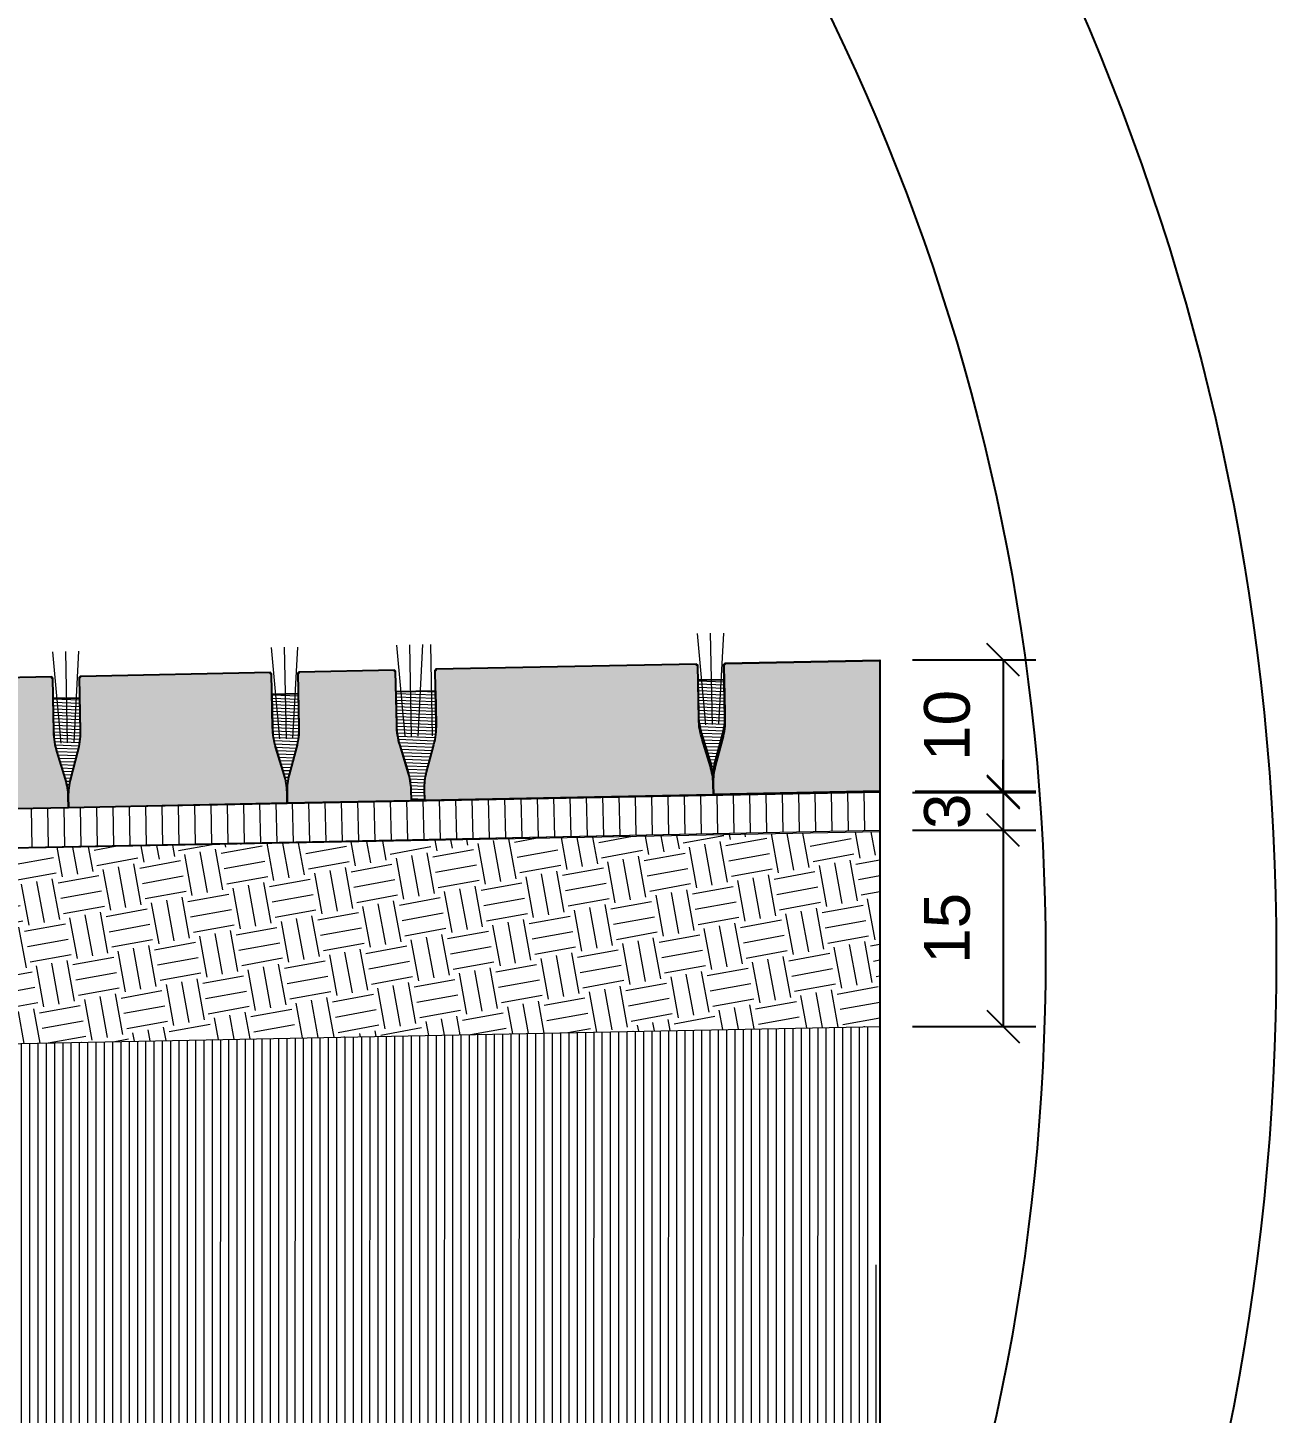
# Model space of a CAD drawing. Header units: metres. Extents: x -325 to 301, y -147 to 149.
# Drawn here: x 68.999 to 69.955, y 74.22 to 75.28 of the extents above; entities that cross this region are included whole.
import ezdxf

# ---------------------------------------------------------------- set-up
doc = ezdxf.new("R2010")
doc.units = ezdxf.units.M
doc.layers.get('Defpoints').update_dxf_attribs({"lineweight": 13})
doc.layers.add('-aux', color=50, linetype='Continuous', plot=False)
doc.layers.add('-AUX-QAD', color=5, linetype='Continuous', plot=False)
doc.layers.add('0-TX-1_25', color=7, linetype='Continuous', true_color=0x3f4f7f)
for name, color, linetype, lineweight, true_color in [('03-TR-Paviment_05_Open Joint Precast Pavements', 7, 'Continuous', 5, 0xb3b3b3), ('3- TR terra vegetal', 7, 'Continuous', 0, 0xbea68e), ('3-TR sorra granitica', 7, 'Continuous', 0, 0xf2dac9)]:
    doc.layers.add(name, color=color, linetype=linetype, lineweight=lineweight, true_color=true_color)
for name, color, linetype, lineweight in [('1-CM', 7, 'Continuous', 0), ('1-L-GESPA', 64, 'Continuous', 0), ('3-TR Seleccionat', 44, 'Continuous', 0), ('3-TR Tot-u', 37, 'Continuous', 0)]:
    doc.layers.add(name, color=color, linetype=linetype, lineweight=lineweight)
doc.layers.add('1-L- kodolé', color=7, linetype='Continuous')
doc.layers.add('1-SECCIÓ', color=1, linetype='Continuous')
doc.styles.get("Standard").update_dxf_attribs({"font": 'arial.ttf'})
doc.dimstyles.new('ISO-25', dxfattribs={"dimtxt": 0.1, "dimasz": 0.1, "dimexe": 0.1, "dimexo": 0.1, "dimgap": 0.1, "dimtad": 1, "dimdec": 0, "dimlfac": 100, "dimzin": 9, "dimtxsty": 'Standard', "dimblk": 'OBLIQUE', "dimcen": 0.1, "dimadec": 0, "dimazin": 0, "dimtfac": 1, "dimtdec": 0, "dimtmove": 0, "dimatfit": 3, "dimldrblk": 'OBLIQUE', "dimfxl": 1, "dimarcsym": 0})

# ---------------------------------------------------------------- blocks, each defined once
blk = doc.blocks.new('_Oblique')
at = {"color": 0, "lineweight": -2}
blk.add_line((-0.499999999995058, -0.4999999998130015), (0.500000000028669, 0.500000000163238), dxfattribs=at)
blk = doc.blocks.new('*D648')
at = {"layer": '0-TX-1_25', "color": 0, "lineweight": -2, "transparency": 16777216}
for p, q in [((69.67627183217635, 74.79642214457216), (69.7706533727889, 74.79642214457216)), ((69.7456533727889, 74.79642214457216), (69.7456533727889, 74.69606620055642)), ((69.67827985312454, 74.69606620055642), (69.7706533727889, 74.69606620055642))]:
    blk.add_line(p, q, dxfattribs=at)
at = {"layer": 'Defpoints', "color": 0, "transparency": 16777216}
for p in [(69.65127183217635, 74.79642214457216), (69.65327985312453, 74.69606620055642), (69.7456533727889, 74.69606620055642)]:
    blk.add_point(p, dxfattribs=at)
at = {"layer": '0-TX-1_25', "color": 0, "lineweight": -2, "transparency": 16777216, "xscale": 0.025, "yscale": 0.025, "zscale": 0.025}
for p, rotation in [((69.7456533727889, 74.79642214457216), 90), ((69.7456533727889, 74.69606620055642), 270)]:
    blk.add_blockref('_Oblique', p, dxfattribs=dict(at, rotation=rotation))
at = {"layer": '0-TX-1_25', "color": 0, "transparency": 16777216, "insert": (69.70278331821864, 74.74624417256426), "char_height": 0.035, "attachment_point": 5, "rotation": 90}
blk.add_mtext('10', dxfattribs=at)
blk = doc.blocks.new('*D649')
at = {"layer": '0-TX-1_25', "color": 0, "lineweight": -2, "transparency": 16777216}
for p, q in [((69.74565337278807, 74.69507693948506), (69.74565337278807, 74.72007693948507)), ((69.67627183217635, 74.69507693948506), (69.77065337278808, 74.69507693948506)), ((69.74565337278807, 74.69507693948506), (69.74565337278807, 74.6660202183594)), ((69.67627183217635, 74.6660202183594), (69.77065337278808, 74.6660202183594)), ((69.74565337278807, 74.6660202183594), (69.74565337278807, 74.6410202183594))]:
    blk.add_line(p, q, dxfattribs=at)
at = {"layer": 'Defpoints', "color": 0, "transparency": 16777216}
for p in [(69.65127183217635, 74.69507693948506), (69.65127183217635, 74.6660202183594), (69.74565337278807, 74.6660202183594)]:
    blk.add_point(p, dxfattribs=at)
at = {"layer": '0-TX-1_25', "color": 0, "lineweight": -2, "transparency": 16777216, "xscale": 0.025, "yscale": 0.025, "zscale": 0.025}
for p, rotation in [((69.74565337278807, 74.69507693948506), 270), ((69.74565337278807, 74.6660202183594), 90)]:
    blk.add_blockref('_Oblique', p, dxfattribs=dict(at, rotation=rotation))
at = {"layer": '0-TX-1_25', "color": 0, "transparency": 16777216, "insert": (69.70277138097362, 74.68054857892221), "char_height": 0.035, "attachment_point": 5, "rotation": 90}
blk.add_mtext('3', dxfattribs=at)
blk = doc.blocks.new('*D650')
at = {"layer": '0-TX-1_25', "color": 0, "lineweight": -2, "transparency": 16777216}
for p, q in [((69.67627183217635, 74.6660202183594), (69.77065337278896, 74.6660202183594)), ((69.74565337278895, 74.6660202183594), (69.74565337278895, 74.5159801882431)), ((69.67627183217635, 74.5159801882431), (69.77065337278896, 74.5159801882431))]:
    blk.add_line(p, q, dxfattribs=at)
at = {"layer": 'Defpoints', "color": 0, "transparency": 16777216}
for p in [(69.65127183217635, 74.6660202183594), (69.65127183217635, 74.5159801882431), (69.74565337278895, 74.5159801882431)]:
    blk.add_point(p, dxfattribs=at)
at = {"layer": '0-TX-1_25', "color": 0, "lineweight": -2, "transparency": 16777216, "xscale": 0.025, "yscale": 0.025, "zscale": 0.025}
for p, rotation in [((69.74565337278895, 74.6660202183594), 90), ((69.74565337278895, 74.5159801882431), 270)]:
    blk.add_blockref('_Oblique', p, dxfattribs=dict(at, rotation=rotation))
at = {"layer": '0-TX-1_25', "color": 0, "transparency": 16777216, "insert": (69.70278331821869, 74.59100020330123), "char_height": 0.035, "attachment_point": 5, "rotation": 90}
blk.add_mtext('15', dxfattribs=at)

msp = doc.modelspace()

# ---------------------------------------------------------------- hatches: boundary and pattern name
at = {"layer": '03-TR-Paviment_05_Open Joint Precast Pavements'}
h = msp.add_hatch(color=256, dxfattribs=at)
h.dxf.hatch_style = 1
h.paths.add_polyline_path([(69.65127183217632, 74.6960258780452), (69.65127183217632, 74.79604589546123), (69.53262215744138, 74.79367183428705), (69.53263904365426, 74.79282792600564), (69.53267008164049, 74.74308036435743), (69.52523626736834, 74.71504901183393, 0.1128067245031998), (69.52449074048765, 74.6934891168378)])
h = msp.add_hatch(color=256, dxfattribs=at)
h.dxf.hatch_style = 1
edge = h.paths.add_edge_path()
edge.add_line((69.19765763075846, 74.68694968834708), (69.19749367390486, 74.69514382702224))
edge.add_arc((69.14908580387642, 74.69417523821109), 0.04841755926289092, 1.146273253480306, 17.14529237987066)
edge.add_line((69.19535170021598, 74.70844853078401), (69.18899135188713, 74.72906515304045))
edge.add_arc((69.24359645274984, 74.74591114136916), 0.05714459172133844, 181.1462767567304, 197.1452958830143, ccw=False)
edge.add_line((69.18646329677081, 74.74476796558461), (69.18564058603306, 74.78588500986405))
edge.add_line((69.18564058603306, 74.78588500986405), (69.1848435404212, 74.78586906225708))
edge.add_line((69.1848435404212, 74.78586906225708), (69.18482665470185, 74.78671296915111))
edge.add_line((69.18482665470185, 74.78671296915111), (69.03902996602659, 74.78379572696974))
edge.add_line((69.03902996602659, 74.78379572696974), (69.03904685273298, 74.78295181730094))
edge.add_line((69.03904685273298, 74.78295181730094), (69.0382498065717, 74.78293587387476))
edge.add_line((69.0382498065717, 74.78293587387476), (69.03907251737465, 74.74181882633637))
edge.add_arc((68.9819393644575, 74.74067565152258), 0.05714458864064792, -14.852743281270193, 1.1462758450140882, ccw=False)
edge.add_line((69.03717462838537, 74.72602745607989), (69.03164407703562, 74.70517290434714))
edge.add_arc((69.0784438947514, 74.69276175975435), 0.04841755310146644, 165.1472573265867, 181.1462764529801)
edge.add_line((69.03003603093724, 74.69179316836328), (69.03019998682242, 74.68359903153178))
edge.add_line((69.03019998682242, 74.68359903153178), (69.19765763075846, 74.68694968834708))
h = msp.add_hatch(color=256, dxfattribs=at)
h.dxf.hatch_style = 1
edge = h.paths.add_edge_path()
edge.add_line((69.29260171230217, 74.68884941548247), (69.29243775590484, 74.69704355463249))
edge.add_arc((69.2440298834167, 74.69607495937657), 0.04841756185102603, 1.146280820251723, 17.14529994664089)
edge.add_line((69.29029578034438, 74.71034825882258), (69.28393543249041, 74.73096488062276))
edge.add_arc((69.33854053031554, 74.74781086676788), 0.0571445881750281, 181.1462755624887, 197.1452946887714, ccw=False)
edge.add_line((69.28140737785829, 74.74666769224513), (69.2805846671019, 74.78778473745567))
edge.add_line((69.2805846671019, 74.78778473745567), (69.2797876214714, 74.78776879077985))
edge.add_line((69.2797876214714, 74.78776879077985), (69.27977073623626, 74.78861269675205))
edge.add_line((69.27977073623626, 74.78861269675205), (69.20648761011168, 74.78714637633597))
edge.add_line((69.20648761011168, 74.78714637633597), (69.20650449585898, 74.78630246804524))
edge.add_line((69.20650449585898, 74.78630246804524), (69.20570744973494, 74.7862865227568))
edge.add_line((69.20570744973494, 74.7862865227568), (69.20653015956952, 74.74516947706203))
edge.add_arc((69.14939700222881, 74.744026298147), 0.05714459314537697, -14.852739258730708, 1.1462798675527779, ccw=False)
edge.add_line((69.2046322715393, 74.72937810542747), (69.19910171970537, 74.70852355461655))
edge.add_arc((69.24590154114267, 74.69611241294668), 0.048417555949399, 165.1472617987887, 181.1462809251734)
edge.add_line((69.19749367455675, 74.69514381772018), (69.19765763091682, 74.68694968043243))
edge.add_line((69.19765763091682, 74.68694968043243), (69.29260171230217, 74.68884941548247))
h = msp.add_hatch(color=256, dxfattribs=at)
h.dxf.hatch_style = 1
edge = h.paths.add_edge_path()
edge.add_line((69.52379217610613, 74.69347529194157), (69.52362822111482, 74.70166943065396))
edge.add_arc((69.47522035234817, 74.70070083832093), 0.04841755807180265, 1.146277450208621, 17.14529657659856)
edge.add_line((69.52148624650411, 74.71497413393155), (69.51512589770968, 74.73559075617867))
edge.add_arc((69.56973099883841, 74.75243674285552), 0.05714459148856976, 181.1462750954798, 197.1452942217637, ccw=False)
edge.add_line((69.51259784305896, 74.75129356873217), (69.51177513278677, 74.79241061302089))
edge.add_line((69.51177513278677, 74.79241061302089), (69.51097808670931, 74.79239466540463))
edge.add_line((69.51097808670931, 74.79239466540463), (69.51096120096203, 74.79323857369535))
edge.add_line((69.51096120096203, 74.79323857369535), (69.31142968980733, 74.78924615139115))
edge.add_line((69.31142968980733, 74.78924615139115), (69.31144657603883, 74.7884022421786))
edge.add_line((69.31144657603883, 74.7884022421786), (69.31064953037108, 74.78838629736505))
edge.add_line((69.31064953037108, 74.78838629736505), (69.31147223974938, 74.74726925119542))
edge.add_arc((69.25433908597815, 74.74612607116042), 0.05714458959901388, -14.852738064421885, 1.1462810618593835, ccw=False)
edge.add_line((69.3095743521661, 74.7314778805013), (69.30404379987591, 74.7106233292155))
edge.add_arc((69.35084361632991, 74.69821218814458), 0.04841755097906123, 165.1472609722629, 181.1462800986517)
edge.add_line((69.30243575469936, 74.69724359371583), (69.30259971061247, 74.68904945548763))
edge.add_line((69.30259971061247, 74.68904945548763), (69.52379217610613, 74.69347529194157))
h = msp.add_hatch(color=256, dxfattribs=at)
h.dxf.hatch_style = 1
edge = h.paths.add_edge_path()
edge.add_line((69.03019998682242, 74.68359903153178), (69.03003603184044, 74.69179316977862))
edge.add_arc((68.98162815789082, 74.6908245763834), 0.04841756327498297, 1.146278584204274, 17.14529771059357)
edge.add_line((69.02789405673622, 74.7050978744436), (69.02153370794178, 74.7257144966907))
edge.add_arc((69.07613880411516, 74.74256048256981), 0.05714458651826031, 181.1462757958576, 197.1452949221402, ccw=False)
edge.add_line((69.019005653319, 74.7414173078475), (69.01818294258123, 74.78253435212692))
edge.add_line((69.01818294258123, 74.78253435212692), (69.01738589696005, 74.78251840498551))
edge.add_line((69.01738589696005, 74.78251840498551), (69.01736901217183, 74.78336231189817))
edge.add_line((69.01736901217183, 74.78336231189817), (68.94408588558169, 74.78189599147277))
edge.add_line((68.94408588558169, 74.78189599147277), (68.94410277134762, 74.78105208225091))
edge.add_line((68.94410277134762, 74.78105208225091), (68.94330572472077, 74.78103613881542))
edge.add_line((68.94330572472077, 74.78103613881542), (68.9441284359893, 74.73991909128634))
edge.add_arc((68.88699528360394, 74.73877591316906), 0.05714458817505608, -14.852739959040889, 1.146279167241687, ccw=False)
edge.add_line((68.94223054793113, 74.72412772104848), (68.93669999610651, 74.70327316977199))
edge.add_arc((68.98349981216123, 74.69086202537886), 0.0484175514447214, 165.1472570511002, 181.1462761774888)
edge.add_line((68.93509194999882, 74.68989343425369), (68.93525590730866, 74.68169929605344))
edge.add_line((68.93525590730866, 74.68169929605344), (69.03019998682242, 74.68359903153178))
at = {"layer": '3- TR terra vegetal'}
h = msp.add_hatch(dxfattribs=at)
h.set_pattern_fill('_USER', color=256, scale=0.002499999999999998, angle=-37.80878306693644, style=0, pattern_type=0)
h.set_pattern_definition([(357.8376891699264, (79.73574994128226, 68.18507026598962), (9.432621393951708e-05, 0.002498219879306828), [])])
edge = h.paths.add_edge_path()
edge.add_line((69.5237073687902, 74.69771901207632), (69.52354980419996, 74.70591327569448))
edge.add_arc((69.4751412001008, 74.70498245351047), 0.04841755240373071, 1.101572998857507, 17.10059212497236)
edge.add_line((69.5214182113497, 74.71921964461815), (69.51507394991489, 74.73984122591318))
edge.add_arc((69.5696921749327, 74.75664460859615), 0.05714459006490254, 181.1015775938957, 197.1005967201127, ccw=False)
edge.add_line((69.51255814615057, 74.75554600547929), (69.51206670592778, 74.78110389482028))
edge.add_line((69.51206670592778, 74.78110389482028), (69.53213387624459, 74.78148975518032))
edge.add_line((69.53213387624459, 74.78148975518032), (69.5326253145782, 74.75593186720023))
edge.add_arc((69.47549128277153, 74.75483326115483), 0.05714459314518257, -14.897438654965185, 1.1015804713450166, ccw=False)
edge.add_line((69.53071510746234, 74.7401419810116), (69.52516828713554, 74.71929175120677))
edge.add_arc((69.57195839993224, 74.70684410210572), 0.04841754458531231, 165.1025585133874, 181.1015776396034)
edge.add_line((69.52354980372544, 74.7059132761511), (69.52370736833359, 74.69771901160178))
h = msp.add_hatch(dxfattribs=at)
h.set_pattern_fill('_USER', color=256, scale=0.002499999999999998, angle=-37.80878306693644, style=0, pattern_type=0)
h.set_pattern_definition([(357.8376891699264, (79.24223972853635, 68.17109708887382), (9.432621393951708e-05, 0.002498219879306828), [])])
edge = h.paths.add_edge_path()
edge.add_line((69.03019715604428, 74.68374583496052), (69.03003959145404, 74.69194009857868))
edge.add_arc((68.98163098735488, 74.69100927639467), 0.04841755240373071, 1.101572998857507, 17.10059212497236)
edge.add_line((69.02790799860378, 74.70524646750235), (69.02156373716898, 74.72586804879738))
edge.add_arc((69.07618196218678, 74.74267143148035), 0.05714459006490254, 181.1015775938957, 197.1005967201127, ccw=False)
edge.add_line((69.01904793340465, 74.74157282836349), (69.01855649318186, 74.76713071770448))
edge.add_line((69.01855649318186, 74.76713071770448), (69.03862366349867, 74.76751657806452))
edge.add_line((69.03862366349867, 74.76751657806452), (69.03911510183228, 74.74195869008443))
edge.add_arc((68.98198107002561, 74.74086008403903), 0.05714459314518257, -14.897438654965185, 1.1015804713450166, ccw=False)
edge.add_line((69.03720489471642, 74.7261688038958), (69.03165807438963, 74.70531857409097))
edge.add_arc((69.07844818718632, 74.69287092498992), 0.04841754458531231, 165.1025585133874, 181.1015776396034)
edge.add_line((69.03003959097953, 74.69194009903529), (69.03019715558767, 74.68374583448598))
h = msp.add_hatch(dxfattribs=at)
h.set_pattern_fill('_USER', color=256, scale=0.002499999999999998, angle=-37.80878306693644, style=0, pattern_type=0)
h.set_pattern_definition([(357.8376891699264, (79.40970037962875, 68.17429745537936), (9.432621393951708e-05, 0.002498219879306828), [])])
edge = h.paths.add_edge_path()
edge.add_line((69.19765780713668, 74.68694620146606), (69.19750024254644, 74.69514046508422))
edge.add_arc((69.14909163844727, 74.6942096429002), 0.04841755240373071, 1.101572998857507, 17.10059212497236)
edge.add_line((69.19536864969618, 74.70844683400789), (69.18902438826137, 74.72906841530292))
edge.add_arc((69.24364261327918, 74.74587179798588), 0.05714459006490254, 181.1015775938957, 197.1005967201127, ccw=False)
edge.add_line((69.18650858449705, 74.74477319486903), (69.18601714427426, 74.77033108421001))
edge.add_line((69.18601714427426, 74.77033108421001), (69.20608431459107, 74.77071694457005))
edge.add_line((69.20608431459107, 74.77071694457005), (69.20657575292468, 74.74515905658997))
edge.add_arc((69.14944172111801, 74.74406045054457), 0.05714459314518257, -14.897438654965185, 1.1015804713450166, ccw=False)
edge.add_line((69.20466554580882, 74.72936917040134), (69.19911872548202, 74.7085189405965))
edge.add_arc((69.24590883827872, 74.69607129149546), 0.04841754458531231, 165.1025585133874, 181.1015776396034)
edge.add_line((69.19750024207192, 74.69514046554083), (69.19765780668007, 74.68694620099151))
h = msp.add_hatch(dxfattribs=at)
h.set_pattern_fill('_USER', color=256, scale=0.002499999999999998, angle=-37.80408171278118, style=0, pattern_type=0)
h.set_pattern_definition([(357.8423905240816, (79.35771488074543, 68.17419100250342), (9.412122441514263e-05, 0.002498227610750185), [])])
edge = h.paths.add_edge_path()
edge.add_line((69.3025997583655, 74.68904247904716), (69.29260162348938, 74.68884940936562))
edge.add_line((69.29260162348938, 74.68884940936562), (69.29244338700117, 74.69704365957081))
edge.add_arc((69.24403485884024, 74.69610886028224), 0.04841755310233928, 1.106280234634325, 17.10529936074549)
edge.add_line((69.29031070091914, 74.71034985351679), (69.28396474692767, 74.73097091555738))
edge.add_arc((69.33858159020048, 74.74777877600012), 0.05714458628557381, 181.1062760926893, 197.1052952189114, ccw=False)
edge.add_line((69.28144765547923, 74.74667548772538), (69.28095411735892, 74.77223332825736))
edge.add_line((69.28095411735892, 74.77223332825736), (69.31101939033032, 74.77281390627918))
edge.add_line((69.31101939033032, 74.77281390627918), (69.31151292797607, 74.74725606620383))
edge.add_arc((69.2543789892812, 74.74615277591352), 0.05714459029737151, -14.892741090006382, 1.10627803630598, ccw=False)
edge.add_line((69.30960401554256, 74.73146602424116), (69.3040589074782, 74.71061533939405))
edge.add_arc((69.35085004607932, 74.6981715257315), 0.04841755002122565, 165.1072567727975, 181.1062758990104)
edge.add_line((69.30244152092818, 74.69723673016553), (69.3025997583655, 74.68904247904716))
edge.add_line((69.3025997583655, 74.68904247904716), (69.29260162348938, 74.68884940936562))
at = {"layer": '3-TR Seleccionat'}
h = msp.add_hatch(dxfattribs=at)
h.set_pattern_fill('ANSI31', color=256, scale=0.002, angle=225, style=0)
h.set_pattern_definition([(270, (441144.3122524929, -650762.1963149854), (-0.00635, -1.734723475976807e-18), [])])
h.paths.add_polyline_path([(66.77126353608502, 73.80089109693135), (69.65128148649208, 73.80089109693135), (69.64729709449479, 74.51591160538051), (67.98381335999352, 74.48276254746567), (67.9309457153988, 74.28287826444087), (66.77104389136232, 74.28269663085862)])
at = {"layer": '3-TR sorra granitica'}
h = msp.add_hatch(dxfattribs=at)
h.set_pattern_fill('LINE', color=256, scale=0.09999999999999998, angle=55.49980514896591, style=0)
h.set_pattern_definition([(91.14627738771378, (89.58269342022236, 283.2921464743939), (-0.01249749850454911, -0.0002500622498354824), [])])
h.paths.add_polyline_path([(68.34342161905019, 74.66985380297099), (68.3551396217445, 74.64008593732623), (69.65127183217632, 74.66602021835938), (69.65127183217632, 74.69602602208796)])
at = {"layer": '3-TR Tot-u'}
h = msp.add_hatch(dxfattribs=at)
h.set_pattern_fill('EARTH', color=256, scale=0.005, angle=-79.67847873881027)
h.set_pattern_definition([(280.3215212611898, (0, 0), (0.03692491896528265, -0.02554751180462218), [0.03175, -0.03175]), (280.3215212611898, (0.01171358076935716, 0.002133263842623838), (0.03692491896528265, -0.02554751180462218), [0.03175, -0.03175]), (280.3215212611898, (0.02342716153871431, 0.004266527685247676), (0.03692491896528265, -0.02554751180462218), [0.03175, -0.03175]), (10.32152126118974, (0.02804277640937465, 0.001073088709669904), (0.02554751180462218, 0.03692491896528265), [0.03175, -0.03175]), (10.32152126118974, (0.03017604025199849, -0.01064049205968725), (0.02554751180462218, 0.03692491896528265), [0.03175, -0.03175]), (10.32152126118974, (0.03230930409462232, -0.02235407282904441), (0.02554751180462218, 0.03692491896528265), [0.03175, -0.03175])])
h.paths.add_polyline_path([(69.65127183217632, 74.66508294187273), (68.347975865153, 74.64011874366498), (68.387404997052, 74.49087273155195), (69.65127183217632, 74.51599059861772)])

# ---------------------------------------------------------------- linework, layer by layer
at = {"layer": '-aux'}
for points in [[(69.52370736833359, 74.69771901160178), (69.5237073687902, 74.69771901207632), (69.52354980419996, 74.70591327569448, 0.06992251114754273), (69.5214182113497, 74.71921964461815), (69.51507394991489, 74.73984122591318, -0.06992251114800961), (69.51255814615057, 74.75554600547929), (69.51206670592778, 74.78110389482028), (69.53213387624459, 74.78148975518032), (69.5326253145782, 74.75593186720023, -0.0699225111484148), (69.53071510746234, 74.7401419810116), (69.52516828713554, 74.71929175120677, 0.06992251114798485), (69.52354980372544, 74.7059132761511), (69.52370736833359, 74.69771901160178), (69.5237073687902, 74.69771901207632)], [(69.03019715558767, 74.68374583448598), (69.03019715604428, 74.68374583496052), (69.03003959145404, 74.69194009857868, 0.06992251114754273), (69.02790799860378, 74.70524646750235), (69.02156373716898, 74.72586804879738, -0.06992251114800961), (69.01904793340465, 74.74157282836349), (69.01855649318186, 74.76713071770448), (69.03862366349867, 74.76751657806452), (69.03911510183228, 74.74195869008443, -0.0699225111484148), (69.03720489471642, 74.7261688038958), (69.03165807438963, 74.70531857409097, 0.06992251114798485), (69.03003959097953, 74.69194009903529), (69.03019715558767, 74.68374583448598), (69.03019715604428, 74.68374583496052)], [(69.19765780668007, 74.68694620099151), (69.19765780713668, 74.68694620146606), (69.19750024254644, 74.69514046508422, 0.06992251114754273), (69.19536864969618, 74.70844683400789), (69.18902438826137, 74.72906841530292, -0.06992251114800961), (69.18650858449705, 74.74477319486903), (69.18601714427426, 74.77033108421001), (69.20608431459107, 74.77071694457005), (69.20657575292468, 74.74515905658997, -0.0699225111484148), (69.20466554580882, 74.72936917040134), (69.19911872548202, 74.7085189405965, 0.06992251114798485), (69.19750024207192, 74.69514046554083), (69.19765780668007, 74.68694620099151), (69.19765780713668, 74.68694620146606)], [(69.3025997583655, 74.68904247904716), (69.29260162348938, 74.68884940936562), (69.29244338700117, 74.69704365957081, 0.06992251114754273), (69.29031070091914, 74.71034985351679), (69.28396474692767, 74.73097091555738, -0.06992251114800961), (69.28144765547923, 74.74667548772538), (69.28095411735892, 74.77223332825736), (69.31101939033032, 74.77281390627918), (69.31151292797607, 74.74725606620383, -0.0699225111484148), (69.30960401554256, 74.73146602424116), (69.3040589074782, 74.71061533939405, 0.06992251114798485), (69.30244152092818, 74.69723673016553), (69.3025997583655, 74.68904247904716), (69.29260162348938, 74.68884940936562)]]:
    msp.add_lwpolyline(points, format="xyb", dxfattribs=at)
at = {"layer": '-AUX-QAD'}
for centre, radius in [((68.13375237947446, 76.96502982953834), 1.820887697150468), ((68.13375237947446, 74.57011855805584), 1.820887697150468), ((68.13375237947446, 74.57011855805584), 1.644287805263133)]:
    msp.add_circle(centre, radius, dxfattribs=at)
at = {"layer": '1-CM'}
msp.add_line((68.3551396074656, 74.64008597359971), (69.65127183217632, 74.66602021835938), dxfattribs=at)
for points in [[(68.34797586515299, 74.64011874366498), (69.65127183217632, 74.66508294187273), (69.65127183217632, 74.69507693948503), (68.34342138878273, 74.6698537983629), (68.33843025873608, 74.6825470722989), (68.33842500536483, 74.68254696653686)], [(68.34797586515299, 74.64011874366498), (69.65127183217632, 74.66602021835938)], [(68.387404997052, 74.49087273155195), (69.65127183217632, 74.51599059861772)]]:
    msp.add_lwpolyline(points, dxfattribs=at)
at = {"layer": '1-L- kodolé'}
for points in [[(69.65127183217632, 74.7960460374132), (69.53262215500311, 74.79367197945555), (69.53263904170947, 74.79282806978675), (69.53184199462638, 74.79281212587638), (69.53266470681673, 74.7516950788315, -0.0699225111482901), (69.53076681874924, 74.73590370905922), (69.5252362664684, 74.71504915730783, 0.06992251114875708), (69.5236282212918, 74.70166942180818), (69.52379217721426, 74.6934752831144), (69.65127183217632, 74.69602602208796)], [(69.65127183217632, 74.6960258780452), (69.52379217776235, 74.69347513930535), (69.52362822137432, 74.70166927798981, -0.06992251114875708), (69.52523626793827, 74.71504901398298), (69.53076681936253, 74.7359035619912, 0.0699225111482901), (69.53266470692718, 74.75169493361643), (69.53184199573317, 74.79281197742097), (69.53263904365426, 74.79282792600564), (69.53262215744138, 74.79367183428705), (69.65127183217632, 74.79604589546123)]]:
    msp.add_lwpolyline(points, format="xyb", dxfattribs=at)
for points in [[(69.19765763075846, 74.68694968834708), (69.19749367390486, 74.69514382702224, 0.06992251114875708), (69.19535170021598, 74.70844853078401), (69.18899135188713, 74.72906515304045, -0.0699225111482901), (69.18646329677081, 74.74476796558461), (69.18564058603306, 74.78588500986405), (69.1848435404212, 74.78586906225708), (69.18482665470185, 74.78671296915111), (69.03902996602659, 74.78379572696974), (69.03904685273298, 74.78295181730094), (69.0382498065717, 74.78293587387476), (69.03907251737465, 74.74181882633637, -0.0699225111482901), (69.03717462838537, 74.72602745607989), (69.03164407703562, 74.70517290434714, 0.06992251114875708), (69.03003603093724, 74.69179316836328), (69.03019998682242, 74.68359903153178)], [(69.29260171230217, 74.68884941548247), (69.29243775590484, 74.69704355463249, 0.06992251114875708), (69.29029578034438, 74.71034825882258), (69.28393543249041, 74.73096488062276, -0.0699225111482901), (69.28140737785829, 74.74666769224513), (69.2805846671019, 74.78778473745567), (69.2797876214714, 74.78776879077985), (69.27977073623626, 74.78861269675205), (69.20648761011168, 74.78714637633597), (69.20650449585898, 74.78630246804524), (69.20570744973494, 74.7862865227568), (69.20653015956952, 74.74516947706203, -0.0699225111482901), (69.2046322715393, 74.72937810542747), (69.19910171970537, 74.70852355461655, 0.06992251114875708), (69.19749367455675, 74.69514381772018), (69.19765763091682, 74.68694968043243)], [(69.52379217610613, 74.69347529194157), (69.52362822111482, 74.70166943065396, 0.06992251114875708), (69.52148624650411, 74.71497413393155), (69.51512589770968, 74.73559075617867, -0.0699225111482901), (69.51259784305896, 74.75129356873217), (69.51177513278677, 74.79241061302089), (69.51097808670931, 74.79239466540463), (69.51096120096203, 74.79323857369535), (69.31142968980733, 74.78924615139115), (69.31144657603883, 74.7884022421786), (69.31064953037108, 74.78838629736505), (69.31147223974938, 74.74726925119542, -0.0699225111482901), (69.3095743521661, 74.7314778805013), (69.30404379987591, 74.7106233292155, 0.06992251114875708), (69.30243575469936, 74.69724359371583), (69.30259971061247, 74.68904945548763)], [(69.03019998682242, 74.68359903153178), (69.03003603184044, 74.69179316977862, 0.06992251114875708), (69.02789405673622, 74.7050978744436), (69.02153370794178, 74.7257144966907, -0.0699225111482901), (69.019005653319, 74.7414173078475), (69.01818294258123, 74.78253435212692), (69.01738589696005, 74.78251840498551), (69.01736901217183, 74.78336231189817), (68.94408588558169, 74.78189599147277), (68.94410277134762, 74.78105208225091), (68.94330572472077, 74.78103613881542), (68.9441284359893, 74.73991909128634, -0.0699225111482901), (68.94223054793113, 74.72412772104848), (68.93669999610651, 74.70327316977199, 0.06992251114875708), (68.93509194999882, 74.68989343425369), (68.93525590730866, 74.68169929605344)]]:
    msp.add_lwpolyline(points, format="xyb", close=True, dxfattribs=at)
at = {"layer": '1-L-GESPA'}
for points in [[(69.52141734903589, 74.81681384697487), (69.52276159843916, 74.74690491396827)], [(69.5314155015291, 74.81700609909699), (69.52776067521847, 74.74700103654648)], [(69.20536593987558, 74.80623328848672), (69.20171111356495, 74.73622822593622)], [(69.28122747874619, 74.80780790227519), (69.2875765323503, 74.73799561535323)], [(69.2912256140789, 74.80800097243129), (69.29257560026743, 74.73809214950464)], [(69.30122374936668, 74.80819404491528), (69.29757466820254, 74.73818868272491)], [(69.307222631972, 74.80830988657037), (69.30857261719345, 74.73840106548803)], [(69.51141919788567, 74.81662159767306), (69.51776252307448, 74.74680879048579)], [(69.01790898513975, 74.80264842055726), (69.02425231032856, 74.73283561336999)], [(69.02790713628997, 74.80284066985907), (69.02925138569324, 74.73293173685246)], [(69.03790528878318, 74.80303292198118), (69.03425046247256, 74.73302785943068)], [(69.18536963623215, 74.8058487870628), (69.19171296142096, 74.73603597987552)], [(69.19536778738237, 74.8060410363646), (69.19671203678564, 74.736132103358)]]:
    msp.add_lwpolyline(points, dxfattribs=at)
at = {"layer": '1-SECCIÓ'}
msp.add_line((69.65127183217632, 74.79642214457213), (69.65127183217632, 73.80089109693135), dxfattribs=at)

# ---------------------------------------------------------------- dimensions: what is measured, and where the dimension line sits
at = {"layer": '0-TX-1_25'}
for base, p1, p2, picture, middle in [((69.7456533727889, 74.69606620055642), (69.65127183217632, 74.79642214457213), (69.6532798531245, 74.69606620055639), '*D648', (69.70278331821864, 74.74624417256426)), ((69.74565337278895, 74.5159801882431), (69.65127183217632, 74.66602021835938), (69.65127183217632, 74.51598018824308), '*D650', (69.70278331821869, 74.59100020330123))]:
    dim = msp.add_linear_dim(base=base, p1=p1, p2=p2, angle=90, dimstyle='ISO-25', override={"dimtxt": 0.035, "dimasz": 0.025, "dimexe": 0.025, "dimexo": 0.025, "dimgap": 0.025, "dimblk1": 'Oblique', "dimblk2": 'Oblique', "dimsah": 1, "dimfxl": 0.1, "dimfxlon": 1, "dimarcsym": 1}, dxfattribs=at)
    dim.commit()
    dim.dimension.update_dxf_attribs({"geometry": picture, "text_midpoint": middle})
dim = msp.add_linear_dim(base=(69.74565337278807, 74.6660202183594), p1=(69.65127183217632, 74.69507693948503), p2=(69.65127183217632, 74.66602021835938), angle=90, dimstyle='ISO-25', override={"dimtxt": 0.035, "dimasz": 0.025, "dimexe": 0.025, "dimexo": 0.025, "dimgap": 0.025, "dimblk1": 'Oblique', "dimblk2": 'Oblique', "dimsah": 1, "dimfxl": 0.1, "dimfxlon": 1, "dimarcsym": 1}, dxfattribs=at)
dim.commit()
dim.dimension.update_dxf_attribs({"geometry": '*D649', "text_midpoint": (69.74565337278807, 74.68054857892221), "dimtype": 160})

doc.saveas('drawing.dxf')
